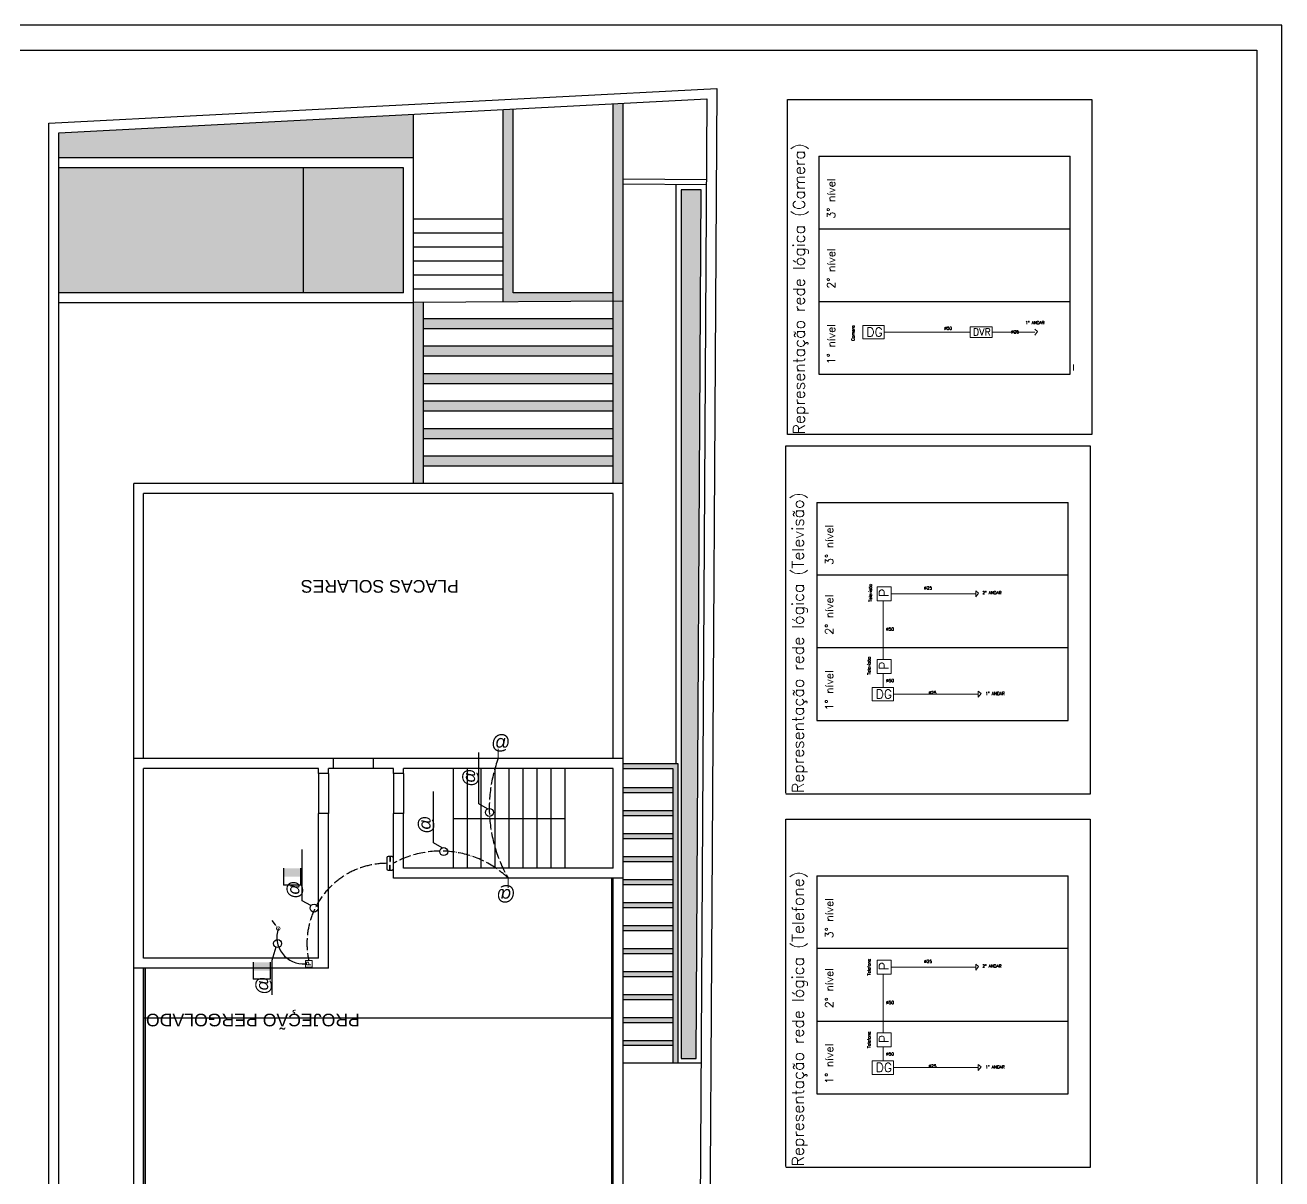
# Model space of a CAD drawing. Header units: millimetres. Extents: x 20625 to 81245, y 3427 to 18613.
# Drawn here: x 68023 to 70539, y 6108 to 8418 of the extents above; entities that cross this region are included whole.
import ezdxf

# ---------------------------------------------------------------- set-up
doc = ezdxf.new("R2010")
doc.units = ezdxf.units.MM
doc.linetypes.add('ACAD_ISO04W100', pattern=[30, 24, -3, 0, -3])
for name, color, linetype in [('2-TXT-A', 7, 'Continuous'), ('ARQ-4-TXT-02', 1, 'Continuous'), ('BLOCOS-ELÉTRICOS', 22, 'Continuous'), ('LAY-4-TXT', 7, 'Continuous'), ('Rede Lógica', 6, 'Continuous')]:
    doc.layers.add(name, color=color, linetype=linetype)
for name, color, linetype, lineweight in [('EJEL05130C', 130, 'Continuous', 30), ('EJEL0580C', 80, 'Continuous', 9), ('EJEL09210C', 210, 'Continuous', 9), ('EJEL25170C', 170, 'Continuous', 25), ('EJEL25170TP', 10, 'ACAD_ISO04W100', 25), ('EJELFORMATO', 170, 'Continuous', 25)]:
    doc.layers.add(name, color=color, linetype=linetype, lineweight=lineweight)
doc.styles.add('PADRÃO', font='', dxfattribs={"height": 0.2})
doc.styles.add('ROMANS', font='romans.shx')
doc.styles.add('RSA', font='arial.ttf')
doc.styles.add('SR80', font='SIMPLEX', dxfattribs={"height": 0.1})
doc.styles.get('PADRÃO').set_extended_font_data('AvantGarde Bk BT')

# ---------------------------------------------------------------- blocks, each defined once
blk = doc.blocks.new('A$C10176D62')
at = {"layer": 'BLOCOS-ELÉTRICOS', "color": 1}
for p, q in [((0, 0.081), (0.108, 0.081)), ((0, 0.069), (0.108, 0.069)), ((0.108, 0.081), (0.108, 0.069)), ((0.3, 0.081), (0.192, 0.081)), ((0.192, 0.081), (0.192, 0.069)), ((0.3, 0.069), (0.192, 0.069))]:
    blk.add_line(p, q, dxfattribs=at)
at = {"layer": 'BLOCOS-ELÉTRICOS', "color": 3}
blk.add_lwpolyline([(0, 0.03, 0.414214), (0.03, 0), (0.27, 0, 0.414214), (0.3, 0.03), (0.3, 0.12, 0.414214), (0.27, 0.15), (0.03, 0.15, 0.414214), (0, 0.12)], format="xyb", close=True, dxfattribs=at)
blk = doc.blocks.new('A$Ce3462856')
at = {"layer": 'EJEL0580C'}
blk.add_line((0.106, 0.274), (0.106, 0), dxfattribs=at)
at = {"layer": 'EJEL0580C', "style": 'PADRÃO'}
blk.add_text('@', height=0.408, dxfattribs=at).set_placement((-0.099, 0.274))
blk = doc.blocks.new('A$C4247474B')
at = {"layer": 'EJEL0580C'}
for p, q in [((0, 0), (31.7, 0)), ((0, 0), (0, -31.7)), ((31.7, 0), (31.7, -31.7)), ((0, -31.7), (31.7, -31.7))]:
    blk.add_line(p, q, dxfattribs=at)
at = {"layer": 'EJEL0580C', "style": 'SR80'}
blk.add_text('P', height=21.2, rotation=270, dxfattribs=at).set_placement((5.5, -8.3))
blk = doc.blocks.new('caixa alta')
at = {"layer": 'EJEL0580C'}
blk.add_arc((203472.7, 35116.8), 5.64, 344.76777, 31.77098, dxfattribs=at)
at = {"layer": 'EJEL0580C', "xscale": 1.154827054658877, "yscale": 1.154827054658877, "zscale": 1.154827054658877, "rotation": 90}
blk.add_blockref('A$C4247474B', (203450.4, 35086.2), dxfattribs=at)
blk = doc.blocks.new('A$C7b1e8a3d')
at = {"layer": 'Rede Lógica'}
h = blk.add_hatch(color=6, dxfattribs=at)
h.dxf.hatch_style = 1
h.paths.add_polyline_path([(0.282, 0.282), (0.141, 0.282), (0.141, 0), (0.282, 0)])
h = blk.add_hatch(color=6, dxfattribs=at)
h.dxf.hatch_style = 1
h.paths.add_polyline_path([(0.141, 0.282), (0.141, 0), (0.282, 0), (0.282, 0.282)])
at = {"layer": 'Rede Lógica', "color": 6}
for p, q in [((0.282, 0.282, 0.079), (0, 0.282, 0.079)), ((0, 0, 0.079), (0, 0.282, 0.079)), ((0.282, 0.282, 0.079), (0, 0.282, 0.079)), ((0.282, 0, 0.079), (0, 0, 0.079)), ((0.282, 0, 0.079), (0, 0, 0.079))]:
    blk.add_line(p, q, dxfattribs=at)

msp = doc.modelspace()

# ---------------------------------------------------------------- hatches: boundary and pattern name
at = {"layer": 'ARQ-4-TXT-02', "true_color": 0x939598}
h = msp.add_hatch(color=252, dxfattribs=at)
h.dxf.hatch_style = 1
h.paths.add_polyline_path([(68980.4, 8249), (68980.4, 7863.7), (69200.4, 7865), (69200.4, 7882.4), (69000.4, 7882.4), (69000.4, 8250)])
h.paths.add_polyline_path([(69200.4, 8260.5), (69200.4, 7865), (69220.4, 7865.1), (69220.4, 8261.5)])
h = msp.add_hatch(color=252, dxfattribs=at)
h.dxf.hatch_style = 1
h.paths.add_polyline_path([(68090.4, 8202.4), (68090.4, 8152.4), (68800.4, 8152.4), (68800.4, 8239.6)])
h = msp.add_hatch(color=252, dxfattribs=at)
h.dxf.hatch_style = 1
h.set_gradient(color1=(127, 191, 255), color2=(62, 138, 208), tint=1, name='INVHEMISPHERICAL')
h.paths.add_polyline_path([(68090.4, 8132.4), (68090.4, 7882.4), (68580.4, 7882.4), (68580.4, 8132.4)])
h.paths.add_polyline_path([(68580.4, 8132.4), (68580.4, 7882.4), (68780.4, 7882.4), (68780.4, 8132.4)])
h = msp.add_hatch(color=252, dxfattribs=at)
h.dxf.hatch_style = 1
h.paths.add_polyline_path([(69336.3, 8088.3), (69336.3, 6349.4), (69366.4, 6349.2), (69376.7, 8088.1)])
h = msp.add_hatch(color=252, dxfattribs=at)
h.dxf.hatch_style = 1
h.paths.add_polyline_path([(69200.4, 7865), (69200.4, 7500.1), (69220.4, 7500.1), (69220.4, 7865.1)])
h.paths.add_polyline_path([(68800.4, 7862.7), (68800.4, 7500.1), (68820.4, 7500.1), (68820.4, 7862.8)])
h.paths.add_polyline_path([(68820.4, 7555.1), (68820.4, 7535.1), (69200.4, 7535.1), (69200.4, 7555.1)])
h.paths.add_polyline_path([(68820.4, 7610.1), (68820.4, 7590.1), (69200.4, 7590.1), (69200.4, 7610.1)])
h.paths.add_polyline_path([(68820.4, 7665.1), (68820.4, 7645.1), (69200.4, 7645.1), (69200.4, 7665.1)])
h.paths.add_polyline_path([(68820.4, 7720.1), (68820.4, 7700.1), (69200.4, 7700.1), (69200.4, 7720.1)])
h.paths.add_polyline_path([(68820.4, 7775.1), (68820.4, 7755.1), (69200.4, 7755.1), (69200.4, 7775.1)])
h.paths.add_polyline_path([(68820.4, 7830.1), (68820.4, 7810.1), (69200.4, 7810.1), (69200.4, 7830.1)])
h = msp.add_hatch(color=252, dxfattribs=at)
h.dxf.hatch_style = 1
h.paths.add_polyline_path([(69220.4, 6939.1), (69220.4, 6929.1), (69320.4, 6929.1), (69320.4, 6340.1), (69330.4, 6340.1), (69330.4, 6939.1)])
h.paths.add_polyline_path([(69220.4, 6385.1), (69220.4, 6375.1), (69320.4, 6375.1), (69320.4, 6385.1)], flags=17)
h.paths.add_polyline_path([(69220.4, 6431.1), (69220.4, 6421.1), (69320.4, 6421.1), (69320.4, 6431.1)], flags=17)
h.paths.add_polyline_path([(69220.4, 6477.1), (69220.4, 6467.1), (69320.4, 6467.1), (69320.4, 6477.1)], flags=17)
h.paths.add_polyline_path([(69220.4, 6523.1), (69220.4, 6513.1), (69320.4, 6513.1), (69320.4, 6523.1)], flags=17)
h.paths.add_polyline_path([(69220.4, 6569.1), (69220.4, 6559.1), (69320.4, 6559.1), (69320.4, 6569.1)], flags=17)
h.paths.add_polyline_path([(69220.4, 6615.1), (69220.4, 6605.1), (69320.4, 6605.1), (69320.4, 6615.1)], flags=17)
h.paths.add_polyline_path([(69220.4, 6661.1), (69220.4, 6651.1), (69320.4, 6651.1), (69320.4, 6661.1)], flags=17)
h.paths.add_polyline_path([(69220.4, 6707.1), (69220.4, 6697.1), (69320.4, 6697.1), (69320.4, 6707.1)], flags=17)
h.paths.add_polyline_path([(69220.4, 6753.1), (69220.4, 6743.1), (69320.4, 6743.1), (69320.4, 6753.1)], flags=17)
h.paths.add_polyline_path([(69220.4, 6799.1), (69220.4, 6789.1), (69320.4, 6789.1), (69320.4, 6799.1)], flags=17)
h.paths.add_polyline_path([(69220.4, 6845.1), (69220.4, 6835.1), (69320.4, 6835.1), (69320.4, 6845.1)], flags=17)
h.paths.add_polyline_path([(69220.4, 6891.1), (69220.4, 6881.1), (69320.4, 6881.1), (69320.4, 6891.1)], flags=17)

# ---------------------------------------------------------------- linework, layer by layer
at = {"layer": 'ARQ-4-TXT-02', "color": 252, "true_color": 0x939598}
for p, q in [((68090.4, 8202.4), (69387.8, 8270.3)), ((69200.4, 7500.1), (69200.4, 8260.5)), ((69220.4, 7500.1), (69220.4, 8261.5)), ((69387.8, 8270.3), (69370.1, 5359.2)), ((68800.4, 7862.7), (68800.4, 8237.5)), ((68980.4, 7863.7), (68980.4, 8249)), ((69000.4, 7882.4), (69000.4, 8250)), ((68090.4, 5296.3), (68090.4, 8202.4)), ((68800.4, 8152.4), (68090.5, 8152.4)), ((68780.4, 8132.4), (68090.5, 8132.4)), ((68580.4, 7882.4), (68580.4, 8132.4)), ((68780.4, 7882.4), (68780.4, 8132.4)), ((69220.4, 8110), (69386.9, 8109)), ((69220.4, 8100), (69386.8, 8099)), ((69326.3, 6939.1), (69326.3, 8099.4)), ((68800.4, 8030.4), (68980.4, 8030.4)), ((68800.4, 8002.4), (68980.4, 8002.4)), ((68800.4, 7974.4), (68980.4, 7974.4)), ((68800.4, 7946.4), (68980.4, 7946.4)), ((68800.4, 7918.4), (68980.4, 7918.4)), ((68780.4, 7882.4), (68090.5, 7882.4)), ((68800.4, 7890.4), (68980.4, 7890.4)), ((69200.4, 7882.4), (69000.4, 7882.4)), ((68800.4, 7862.4), (68090.5, 7862.4)), ((69220.4, 7865.1), (68800.4, 7862.7)), ((68800.4, 7500.1), (68800.4, 7862.4)), ((68820.4, 7500.1), (68820.4, 7862.8)), ((69000.4, 7863.7), (69000.4, 7863.9)), ((69200.4, 7830.1), (68820.4, 7830.1)), ((69200.4, 7810.1), (68820.4, 7810.1)), ((69200.4, 7775.1), (68820.4, 7775.1)), ((69200.4, 7755.1), (68820.4, 7755.1)), ((69200.4, 7720.1), (68820.4, 7720.1)), ((69200.4, 7700.1), (68820.4, 7700.1)), ((69200.4, 7665.1), (68820.4, 7665.1)), ((69200.4, 7645.1), (68820.4, 7645.1)), ((69200.4, 7610.1), (68820.4, 7610.1)), ((69200.4, 7590.1), (68820.4, 7590.1)), ((69200.4, 7555.1), (68820.4, 7555.1)), ((69200.4, 7535.1), (68820.4, 7535.1)), ((68240.4, 6530.1), (68240.4, 7500.1)), ((69220.4, 7500.1), (68240.4, 7500.1)), ((69220.4, 6710.1), (69220.4, 7500.1)), ((68260.4, 6950.1), (68260.4, 7480.1)), ((69200.4, 7480.1), (68260.4, 7480.1)), ((69200.4, 6950.1), (69200.4, 7480.1)), ((68640.4, 6950.1), (68240.4, 6950.1)), ((68640.4, 6930.1), (68640.4, 6950.1)), ((68720.4, 6950.1), (68640.4, 6950.1)), ((69220.4, 6950.1), (68720.4, 6950.1)), ((68720.4, 6930.1), (68720.4, 6950.1)), ((68260.4, 6550.1), (68260.4, 6930.1)), ((68610.4, 6930.1), (68260.4, 6930.1)), ((68610.4, 6920.1), (68610.4, 6930.1)), ((68630.4, 6920.1), (68610.4, 6920.1)), ((68610.4, 6920.1), (68610.4, 6840.1)), ((68630.4, 6920.1), (68630.4, 6930.1)), ((68640.4, 6930.1), (68630.4, 6930.1)), ((68630.4, 6920.1), (68630.4, 6840.1)), ((68720.4, 6930.1), (68640.4, 6930.1)), ((68760.4, 6930.1), (68720.4, 6930.1)), ((68760.4, 6920.1), (68760.4, 6930.1)), ((68780.4, 6920.1), (68760.4, 6920.1)), ((68760.4, 6920.1), (68760.4, 6840.1)), ((69200.4, 6930.1), (68780.4, 6930.1)), ((68780.4, 6920.1), (68780.4, 6930.1)), ((68780.4, 6920.1), (68780.4, 6840.1)), ((68880.4, 6730.1), (68880.4, 6930.1)), ((68908.4, 6730.1), (68908.4, 6930.1)), ((68936.4, 6730.1), (68936.4, 6930.1)), ((68964.4, 6730.1), (68964.4, 6930.1)), ((68992.4, 6730.1), (68992.4, 6930.1)), ((69020.4, 6730.1), (69020.4, 6930.1)), ((69048.4, 6730.1), (69048.4, 6930.1)), ((69076.4, 6730.1), (69076.4, 6930.1)), ((69104.4, 6730.1), (69104.4, 6930.1)), ((69200.4, 6730.1), (69200.4, 6930.1)), ((69330.4, 6939.1), (69220.4, 6939.1)), ((69320.4, 6929.1), (69220.4, 6929.1)), ((69320.4, 6340.1), (69320.4, 6929.1)), ((69330.4, 6340.1), (69330.4, 6939.1)), ((69320.4, 6891.1), (69220.4, 6891.1)), ((69320.4, 6881.1), (69220.4, 6881.1)), ((69320.4, 6845.1), (69220.4, 6845.1)), ((68610.4, 6550.1), (68610.4, 6840.1)), ((68630.4, 6840.1), (68610.4, 6840.1)), ((68630.4, 6530.1), (68630.4, 6840.1)), ((68760.4, 6710.1), (68760.4, 6840.1)), ((68780.4, 6840.1), (68760.4, 6840.1)), ((68780.4, 6730.1), (68780.4, 6840.1)), ((68880.4, 6830.1), (69104.4, 6830.1)), ((69320.4, 6835.1), (69220.4, 6835.1)), ((69320.4, 6799.1), (69220.4, 6799.1)), ((69320.4, 6789.1), (69220.4, 6789.1)), ((69320.4, 6753.1), (69220.4, 6753.1)), ((69320.4, 6743.1), (69220.4, 6743.1)), ((69200.4, 6730.1), (68780.4, 6730.1)), ((69220.4, 6710.1), (68760.4, 6710.1)), ((69200.4, 5780.9), (69200.4, 6710.1)), ((69220.4, 5760.9), (69220.4, 6710.1)), ((69320.4, 6707.1), (69220.4, 6707.1)), ((69320.4, 6697.1), (69220.4, 6697.1)), ((69320.4, 6661.1), (69220.4, 6661.1)), ((69320.4, 6651.1), (69220.4, 6651.1)), ((69320.4, 6615.1), (69220.4, 6615.1)), ((69320.4, 6605.1), (69220.4, 6605.1)), ((69320.4, 6569.1), (69220.4, 6569.1)), ((68610.4, 6550.1), (68260.4, 6550.1)), ((69320.4, 6559.1), (69220.4, 6559.1)), ((68240.4, 5760.9), (68240.4, 6530.1)), ((68630.4, 6530.1), (68240.4, 6530.1)), ((68260.4, 5780.9), (68260.4, 6530.1)), ((69320.4, 6523.1), (69220.4, 6523.1)), ((69320.4, 6513.1), (69220.4, 6513.1)), ((69320.4, 6477.1), (69220.4, 6477.1)), ((69320.4, 6467.1), (69220.4, 6467.1)), ((69200.4, 6430.1), (68260.4, 6430.1)), ((69320.4, 6431.1), (69220.4, 6431.1)), ((69320.4, 6421.1), (69220.4, 6421.1)), ((69320.4, 6385.1), (69220.4, 6385.1)), ((69320.4, 6375.1), (69220.4, 6375.1)), ((69376.3, 6340.1), (69220.4, 6340.1))]:
    msp.add_line(p, q, dxfattribs=at)
for points in [[(68070.4, 5295.3), (68070.4, 8221.4), (69408, 8291.4), (69390.1, 5360.1)], [(68260.4, 6530.1), (68260.4, 5980.9), (69200.4, 5980.9), (69200.4, 6710.1)], [(68263.4, 6530.1), (68263.4, 5983.9), (69197.4, 5983.9), (69197.4, 6710.1)]]:
    msp.add_lwpolyline(points, dxfattribs=at)
msp.add_lwpolyline([(69336.3, 6349.4), (69366.4, 6349.2), (69376.7, 8088.1), (69336.3, 8088.3)], close=True, dxfattribs=at)
at = {"layer": 'Defpoints'}
for p, q in [((69549.7, 8268.9), (70158.8, 8268.9)), ((70158.8, 8268.9), (70158.8, 7598.7)), ((69549.7, 7598.7), (69549.7, 8155.7)), ((69611.9, 8155.7), (69611.9, 7719.2)), ((69611.9, 8155.7), (70115.3, 8155.7)), ((70115.3, 7719.2), (70115.3, 8155.7)), ((70158.8, 7598.7), (69549.7, 7598.7)), ((69546, 7575.8), (70155, 7575.8)), ((70155, 7575.8), (70155, 6878.8)), ((69546, 6880.6), (69546, 7462.6)), ((69608.1, 7462.6), (69608.1, 7026.2)), ((69608.1, 7462.6), (70111.5, 7462.6)), ((70111.5, 7026.2), (70111.5, 7462.6)), ((70155, 6878.8), (69546, 6878.8)), ((70155, 6828.4), (70155, 6131.4)), ((69546, 6133.2), (69546, 6715.2)), ((69608.1, 6715.2), (69608.1, 6278.8)), ((69608.1, 6715.2), (70111.5, 6715.2)), ((70111.5, 6278.8), (70111.5, 6715.2)), ((70155, 6131.4), (69546, 6131.4))]:
    msp.add_line(p, q, dxfattribs=at)
at = {"layer": 'Defpoints', "linetype": 'Continuous', "ltscale": 10}
for p, q in [((69611.9, 8010.4), (70115.3, 8010.4)), ((69611.9, 7864.8), (70115.3, 7864.8)), ((69611.9, 7719.2), (70115.3, 7719.2)), ((69608.1, 7317.4), (70111.5, 7317.4)), ((69608.1, 7171.8), (70111.5, 7171.8)), ((69608.1, 7026.2), (70111.5, 7026.2)), ((69608.1, 6570), (70111.5, 6570)), ((69608.1, 6424.4), (70111.5, 6424.4)), ((69608.1, 6278.8), (70111.5, 6278.8))]:
    msp.add_line(p, q, dxfattribs=at)
at = {"layer": 'EJEL05130C'}
for p, q in [((68931.4, 6859), (68931.4, 6961.7)), ((68840.5, 6780.8), (68840.5, 6883.6)), ((68948.8, 6849.1), (68931.4, 6859)), ((68577.8, 6665.3), (68577.8, 6768.1)), ((68857.8, 6771), (68840.5, 6780.8)), ((68595.2, 6655.5), (68577.8, 6665.3)), ((68525.1, 6572.2), (68516.9, 6545.6, -9.5)), ((68516.9, 6545.6, -9.5), (68516.9, 6476.9, -9.5))]:
    msp.add_line(p, q, dxfattribs=at)
for centre in [(68952.6, 6842), (68861.1, 6763.6), (68601.5, 6650.5), (68528.6, 6579.5)]:
    msp.add_circle(centre, 8.04, dxfattribs=at)
at = {"layer": 'EJEL0580C'}
for p, q in [((69700.4, 7789.8), (69700.4, 7816.8)), ((69700.4, 7816.8), (69743, 7816.8)), ((69743, 7789.8), (69743, 7816.8)), ((69915.1, 7803.3), (69743, 7803.3)), ((69915.1, 7792.9), (69915.1, 7813.7)), ((69915.1, 7813.7), (69959.4, 7813.7)), ((69959.4, 7792.9), (69959.4, 7813.7)), ((69959.4, 7803.3), (70044.2, 7803.3)), ((70044.2, 7809.2), (70049.9, 7804.5)), ((70049.9, 7804.5), (70044.2, 7797.4)), ((69700.4, 7789.8), (69743, 7789.8)), ((69915.1, 7792.9), (69959.4, 7792.9)), ((70122, 7732.7), (70122, 7738.6)), ((70122, 7726.8), (70122, 7732.7)), ((69728.7, 7265.8), (69728.7, 7293.6)), ((69756.6, 7293.6), (69728.7, 7293.6)), ((69756.6, 7265.8), (69756.6, 7293.6)), ((69756.6, 7279.7), (69926.1, 7279.7)), ((69931.8, 7280.8), (69926.1, 7273.8)), ((69926.1, 7273.8), (69926.1, 7279.7)), ((69926.2, 7279.7), (69926.2, 7285.6)), ((69926.2, 7285.6), (69931.8, 7280.8)), ((69756.6, 7265.8), (69728.7, 7265.8)), ((69741, 7148), (69741, 7265.8)), ((69728.7, 7120.2), (69728.7, 7148)), ((69756.6, 7148), (69728.7, 7148)), ((69756.6, 7120.2), (69756.6, 7148)), ((69756.6, 7120.2), (69728.7, 7120.2)), ((69741, 7092.1), (69741, 7120.2)), ((69719.1, 7065.1), (69719.1, 7092.1)), ((69719.1, 7092.1), (69761.7, 7092.1)), ((69761.7, 7065.1), (69761.7, 7092.1)), ((69761.7, 7078.6), (69931.3, 7078.6)), ((69761.7, 7078.6), (69931.3, 7078.6)), ((69931.3, 7078.6), (69931.3, 7084.5)), ((69931.3, 7084.5), (69937, 7079.8)), ((69937, 7079.8), (69931.3, 7072.7)), ((69931.3, 7072.7), (69931.3, 7078.6)), ((69719.1, 7065.1), (69761.7, 7065.1)), ((69728.7, 6518.3), (69728.7, 6546.2)), ((69756.6, 6546.2), (69728.7, 6546.2)), ((69756.6, 6518.3), (69756.6, 6546.2)), ((69756.6, 6518.3), (69728.7, 6518.3)), ((69741, 6400.6), (69741, 6518.3)), ((69756.6, 6532.3), (69926.1, 6532.3)), ((69931.8, 6533.4), (69926.1, 6526.4)), ((69926.1, 6526.4), (69926.1, 6532.3)), ((69926.2, 6532.3), (69926.2, 6538.2)), ((69926.2, 6538.2), (69931.8, 6533.4)), ((69728.7, 6372.7), (69728.7, 6400.6)), ((69756.6, 6400.6), (69728.7, 6400.6)), ((69756.6, 6372.7), (69756.6, 6400.6)), ((69756.6, 6372.7), (69728.7, 6372.7)), ((69741, 6344.7), (69741, 6372.7)), ((69719.1, 6317.7), (69719.1, 6344.7)), ((69719.1, 6344.7), (69761.7, 6344.7)), ((69761.7, 6317.7), (69761.7, 6344.7)), ((69719.1, 6317.7), (69761.7, 6317.7)), ((69761.7, 6331.2), (69931.3, 6331.2)), ((69761.7, 6331.2), (69931.3, 6331.2)), ((69931.3, 6331.2), (69931.3, 6337.1)), ((69931.3, 6337.1), (69937, 6332.4)), ((69937, 6332.4), (69931.3, 6325.3)), ((69931.3, 6325.3), (69931.3, 6331.2))]:
    msp.add_line(p, q, dxfattribs=at)
at = {"layer": 'EJEL0580C', "linetype": 'ByBlock', "lineweight": -2}
msp.add_line((68524.1, 6616.8), (68517.5, 6625.4), dxfattribs=at)
at = {"layer": 'EJEL0580C'}
msp.add_circle((68529.8, 6609.5), 3.58, dxfattribs=at)
msp.add_solid([(68524.9, 6617.4), (68527.5, 6612.1), (68523.3, 6616.2)], dxfattribs=at)
at = {"layer": 'EJEL25170C'}
msp.add_arc((68580.9, 6592.5), 53.9, 161.6019, 273.6744, dxfattribs=at)
at = {"layer": 'EJEL25170TP'}
for centre, radius, start, end in [((69232.3, 6851.1), 280, 159.291, 210.2365), ((68855, 6569), 195.6, 46.2054, 118.946), ((68747.7, 6579.7), 160.4, 90.2745, 192.3823)]:
    msp.add_arc(centre, radius, start, end, dxfattribs=at)
at = {"layer": 'EJELFORMATO', "color": 7, "elevation": 836659.2}
msp.add_lwpolyline([(64594.1, 4213), (70539.1, 4213), (70539.1, 8418), (64594.1, 8418)], close=True, dxfattribs=at)
at = {"layer": 'EJELFORMATO', "elevation": 836659.2}
msp.add_lwpolyline([(70489.1, 4263), (64719.1, 4263), (64719.1, 8368), (70489.1, 8368)], close=True, dxfattribs=at)
at = {"layer": 'LAY-4-TXT'}
for p, q in [((69549.7, 8155.7), (69549.7, 8268.9)), ((69546, 7462.6), (69546, 7575.8)), ((69546, 6715.2), (69546, 6828.4)), ((69546, 6828.4), (70155, 6828.4))]:
    msp.add_line(p, q, dxfattribs=at)

# ---------------------------------------------------------------- block references
at = {"layer": 'BLOCOS-ELÉTRICOS', "xscale": 89.84535085662846, "yscale": 89.84535085662846, "zscale": 89.84535085662846, "rotation": 90}
msp.add_blockref('A$C10176D62', (68760.4, 6726.6), dxfattribs=at)
at = {"layer": 'EJEL05130C', "xscale": 69.5476300013815, "yscale": 69.5476300013815, "zscale": 69.5476300013815}
for p, rotation in [((68963, 6950.1), 0.05059737460102567), ((68997.8, 6710.2), 180.050597374601)]:
    msp.add_blockref('A$Ce3462856', p, dxfattribs=dict(at, rotation=rotation))
at = {"layer": 'EJEL0580C', "xscale": 0.363420236745347, "yscale": 0.363420236745347, "zscale": 0.363420236745347, "rotation": 90}
msp.add_blockref('caixa alta', (81348.7, -67405.9), dxfattribs=at)
at = {"layer": 'EJEL09210C', "xscale": 120.4431251379548, "yscale": 120.4431251379548, "zscale": 120.4431251379548, "rotation": 90}
for p in [(68574.5, 6696.3), (68513.6, 6508.1)]:
    msp.add_blockref('A$C7b1e8a3d', p, dxfattribs=at)

# ---------------------------------------------------------------- texts
at = {"layer": '2-TXT-A', "color": 2, "char_height": 25.312, "width": 549.558, "attachment_point": 1, "rotation": 180, "style": 'RSA'}
for s, insert in [('PLACAS SOLARES', (68891.4, 7281.9)), ('\\pxt15;PROJEÇÃO PERGOLADO', (68693.3, 6413.8, 418329.6))]:
    msp.add_mtext(s, dxfattribs=dict(at, insert=insert))
at = {"layer": 'EJEL05130C', "style": 'ROMANS'}
for s, p in [('1° ANDAR', (70025.5, 7819.2)), ('%%C50', (69863.1, 7808.1)), ('%%C25', (69997.1, 7800.8)), ('%%C25', (69823, 7288.2)), ('2° ANDAR', (69939.5, 7278.7)), ('%%C50', (69746.8, 7205.9)), ('%%C50', (69746.8, 7102.9)), ('%%C25', (69831.9, 7078.6)), ('1° ANDAR', (69945.8, 7077)), ('%%C25', (69823, 6540.7)), ('2° ANDAR', (69939.5, 6531.3)), ('%%C50', (69746.8, 6458.5)), ('%%C50', (69746.8, 6355.5)), ('%%C25', (69831.9, 6331.2)), ('1° ANDAR', (69945.8, 6329.6))]:
    msp.add_text(s, height=6.06, dxfattribs=at).set_placement(p)
for s, p in [('Camera', (69683.7, 7785.8)), ('Televisão', (69718.2, 7263.4)), ('Televisão', (69715.5, 7117.4)), ('Telefone', (69715.5, 6515.6)), ('Telefone', (69715.5, 6370))]:
    msp.add_text(s, height=6.06, rotation=90, dxfattribs=at).set_placement(p)
at = {"layer": 'EJEL0580C', "style": 'SR80'}
for s, height, p in [('DG', 18.01, (69707.4, 7794.5)), ('DVR', 13.9, (69920.6, 7796.5)), ('DG', 18.01, (69726.1, 7069.8)), ('DG', 18.01, (69726.1, 6322.4))]:
    msp.add_text(s, height=height, dxfattribs=at).set_placement(p)
for p in [(69751.7, 7273), (69751.7, 7127.4), (69751.7, 6525.6), (69751.7, 6380)]:
    msp.add_text('P', height=18.6, rotation=90, dxfattribs=at).set_placement(p)
at = {"layer": 'EJEL09210C', "style": 'PADRÃO'}
for p in [(68926.2, 6893.6), (68837.2, 6799.4), (68574.5, 6669.3), (68512, 6477.4, -9.5)]:
    msp.add_text('@', height=26.9, rotation=90, dxfattribs=at).set_placement(p)
at = {"layer": 'LAY-4-TXT', "style": 'ROMANS'}
for s, height, p in [('Representação rede lógica (Camera)', 23.253, (69583.9, 7598.5)), ('3° nível', 16.03, (69644.7, 8030.7)), ('2° nível', 16.03, (69644.7, 7890.7)), ('1° nível', 16.03, (69644.7, 7739.3)), ('Representação rede lógica (Televisão)', 23.253, (69581.9, 6880.6)), ('3° nível', 16.03, (69641, 7337.6)), ('2° nível', 16.03, (69641, 7197.6)), ('1° nível', 16.03, (69641, 7046.2)), ('Representação rede lógica (Telefone)', 23.253, (69581.9, 6133.2)), ('3° nível', 16.03, (69641, 6590.2)), ('2° nível', 16.03, (69641, 6450.2)), ('1° nível', 16.03, (69641, 6298.8))]:
    msp.add_text(s, height=height, rotation=90, dxfattribs=at).set_placement(p)

doc.saveas('drawing.dxf')
